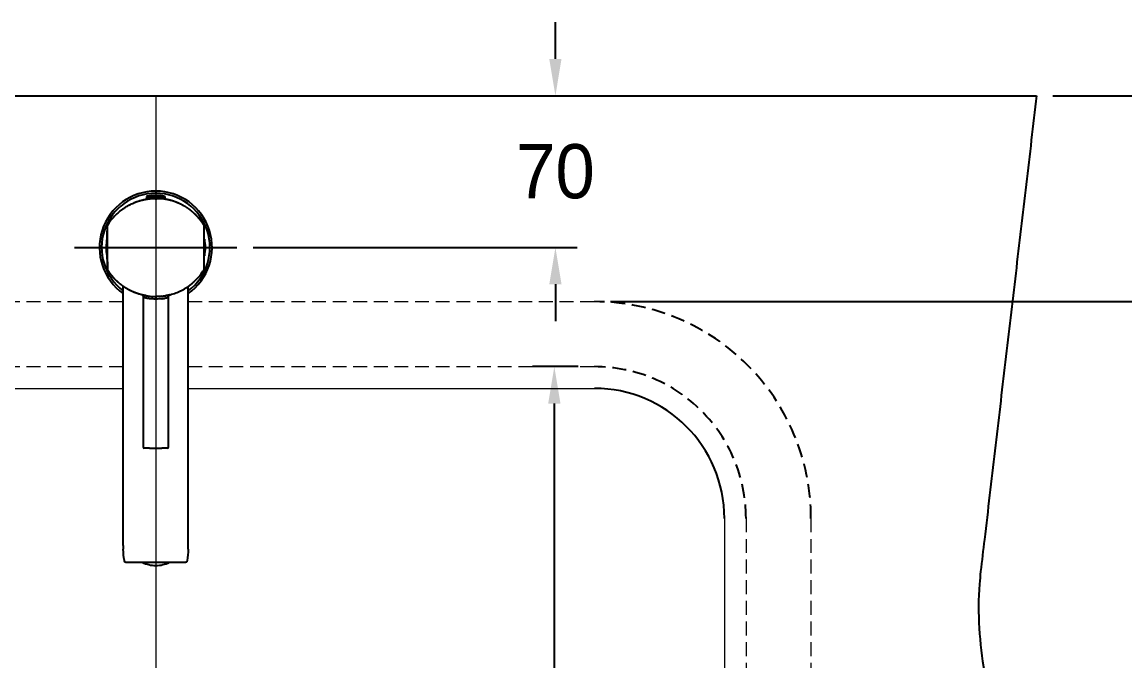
# Model space of a CAD drawing. Header units: millimetres. Extents: x 0 to 1800, y -67 to 2530.
# Drawn here: x 414 to 923, y 1610 to 1904 of the extents above; entities that cross this region are included whole.
import ezdxf
from ezdxf.lldxf.tags import DXFTag

# ---------------------------------------------------------------- set-up
doc = ezdxf.new("R2010")
doc.units = ezdxf.units.MM
doc.linetypes.add('DASHED2', pattern=[9.525, 6.35, -3.175])
doc.layers.get('Defpoints').update_dxf_attribs({"color": 1})
for name, color, linetype in [('내부선 및 부속', 4, 'Continuous'), ('외형선', 3, 'Continuous'), ('점선', 6, 'DASHED2'), ('중심선', 1, 'DASHED')]:
    doc.layers.add(name, color=color, linetype=linetype)
doc.styles.add('____', font='')
doc.styles.get('____').set_extended_font_data('굴림')
tags = doc.linetypes.add('DASHDOT', pattern=[70, 31, -13, 13, -13]).pattern_tags.tags
tags[10:11] = [DXFTag(74, 4), DXFTag(75, 0), DXFTag(340, '0'), DXFTag(46, 0.0), DXFTag(50, 0.0), DXFTag(44, 0.0), DXFTag(45, 0.0)]
tags[8:9] = [DXFTag(74, 4), DXFTag(75, 0), DXFTag(340, '0'), DXFTag(46, 0.0), DXFTag(50, 0.0), DXFTag(44, 0.0), DXFTag(45, 0.0)]
tags[6:7] = [DXFTag(74, 4), DXFTag(75, 0), DXFTag(340, '0'), DXFTag(46, 0.0), DXFTag(50, 0.0), DXFTag(44, 0.0), DXFTag(45, 0.0)]
tags[4:5] = [DXFTag(74, 4), DXFTag(75, 0), DXFTag(340, '0'), DXFTag(46, 0.0), DXFTag(50, 0.0), DXFTag(44, 0.0), DXFTag(45, 0.0)]
tags = doc.linetypes.add('DASHED', pattern=[25.72, 12.86, -12.86]).pattern_tags.tags
tags[6:7] = [DXFTag(74, 4), DXFTag(75, 0), DXFTag(340, '0'), DXFTag(46, 0.0), DXFTag(50, 0.0), DXFTag(44, 0.0), DXFTag(45, 0.0)]
tags[4:5] = [DXFTag(74, 4), DXFTag(75, 0), DXFTag(340, '0'), DXFTag(46, 0.0), DXFTag(50, 0.0), DXFTag(44, 0.0), DXFTag(45, 0.0)]
doc.dimstyles.new('MSADIM', dxfattribs={"dimtxt": 33, "dimasz": 17, "dimexe": 10, "dimexo": 7.5, "dimgap": 10, "dimtad": 0, "dimtih": 1, "dimtoh": 1, "dimdec": 0, "dimzin": 1, "dimdsep": 46, "dimtxsty": '____', "dimcen": 11.25, "dimadec": 0, "dimazin": 0, "dimtfac": 1, "dimtdec": 0, "dimtix": 1, "dimtmove": 0, "dimatfit": 3, "dimfxl": 1, "dimtolj": 1, "dimtzin": 1, "dimarcsym": 0})

# ---------------------------------------------------------------- blocks, each defined once
blk = doc.blocks.new('*D8')
at = {"color": 0, "lineweight": -2, "transparency": 16777216}
for p, q in [((670.29, 1745.39), (649.29, 1745.39)), ((659.29, 1728.39), (659.29, 1593.2)), ((659.29, 1412.39), (659.29, 1547.57)), ((670.29, 1395.39), (649.29, 1395.39))]:
    blk.add_line(p, q, dxfattribs=at)
at = {"color": 0, "transparency": 16777216}
for points in [[(656.46, 1728.39), (662.12, 1728.39), (659.29, 1745.39)], [(656.46, 1412.39), (662.12, 1412.39), (659.29, 1395.39)]]:
    blk.add_solid(points, dxfattribs=at)
at = {"layer": 'Defpoints', "color": 0, "transparency": 16777216}
for p in [(677.79, 1745.39), (659.29, 1395.39), (677.79, 1395.39)]:
    blk.add_point(p, dxfattribs=at)
at = {"color": 0, "transparency": 16777216, "insert": (659.29, 1570.39), "char_height": 25, "attachment_point": 5, "style": '____'}
blk.add_mtext('\\A1;350', dxfattribs=at)
blk = doc.blocks.new('*D9')
at = {"color": 0, "lineweight": -2, "transparency": 16777216}
for p, q in [((685.29, 1775.39), (960.69, 1775.39)), ((950.69, 1758.39), (950.69, 1593.24)), ((950.69, 1382.39), (950.69, 1547.54)), ((685.29, 1365.39), (960.69, 1365.39))]:
    blk.add_line(p, q, dxfattribs=at)
at = {"color": 0, "transparency": 16777216}
for points in [[(947.86, 1758.39), (953.53, 1758.39), (950.69, 1775.39)], [(947.86, 1382.39), (953.53, 1382.39), (950.69, 1365.39)]]:
    blk.add_solid(points, dxfattribs=at)
at = {"layer": 'Defpoints', "color": 0, "transparency": 16777216}
for p in [(677.79, 1775.39), (677.79, 1365.39), (950.69, 1365.39)]:
    blk.add_point(p, dxfattribs=at)
at = {"color": 0, "transparency": 16777216, "insert": (950.69, 1570.39), "char_height": 25, "attachment_point": 5, "style": '____'}
blk.add_mtext('\\A1;410', dxfattribs=at)
blk = doc.blocks.new('*D16')
at = {"color": 0, "lineweight": -2, "transparency": 16777216}
for p, q in [((889.42, 1870.39), (1023.23, 1870.39)), ((1013.23, 1853.39), (1013.23, 1618.2)), ((1013.23, 1337.39), (1013.23, 1572.57)), ((899.8, 1320.39), (1023.23, 1320.39))]:
    blk.add_line(p, q, dxfattribs=at)
at = {"color": 0, "transparency": 16777216}
for points in [[(1010.4, 1853.39), (1016.07, 1853.39), (1013.23, 1870.39)], [(1010.4, 1337.39), (1016.07, 1337.39), (1013.23, 1320.39)]]:
    blk.add_solid(points, dxfattribs=at)
at = {"layer": 'Defpoints', "color": 0, "transparency": 16777216}
for p in [(881.92, 1870.39), (892.3, 1320.39), (1013.23, 1320.39)]:
    blk.add_point(p, dxfattribs=at)
at = {"color": 0, "transparency": 16777216, "insert": (1013.23, 1595.39), "char_height": 25, "attachment_point": 5, "style": '____'}
blk.add_mtext('\\A1;550', dxfattribs=at)
blk = doc.blocks.new('*D17')
at = {"color": 0, "lineweight": -2, "transparency": 16777216}
for p, q in [((659.79, 1887.39), (659.79, 1904.39)), ((520.29, 1870.39), (669.79, 1870.39)), ((520.29, 1800.39), (669.79, 1800.39)), ((659.79, 1783.39), (659.79, 1766.39))]:
    blk.add_line(p, q, dxfattribs=at)
at = {"color": 0, "transparency": 16777216}
for points in [[(656.96, 1887.39), (662.62, 1887.39), (659.79, 1870.39)], [(656.96, 1783.39), (662.62, 1783.39), (659.79, 1800.39)]]:
    blk.add_solid(points, dxfattribs=at)
at = {"layer": 'Defpoints', "color": 0, "transparency": 16777216}
for p in [(512.79, 1870.39), (659.79, 1870.39), (512.79, 1800.39)]:
    blk.add_point(p, dxfattribs=at)
at = {"color": 0, "transparency": 16777216, "insert": (659.79, 1835.39), "char_height": 25, "attachment_point": 5, "style": '____'}
blk.add_mtext('\\A1;70', dxfattribs=at)

msp = doc.modelspace()

# ---------------------------------------------------------------- linework, layer by layer
at = {"layer": '내부선 및 부속', "linetype": 'Continuous', "extrusion": (-1, 3.06162e-16, 0)}
for p, q in [((470.94, 1823.91), (470.94, 1822.91)), ((470.94, 1823.91), (475.35, 1823.91)), ((470.94, 1822.91), (475.35, 1822.91)), ((472.23, 1822.91), (472.23, 1822.72)), ((475.29, 1826.39), (475.29, 1825.39)), ((475.35, 1823.91), (479.64, 1823.91)), ((475.35, 1823), (475.35, 1823.91)), ((475.35, 1822.91), (479.64, 1822.91)), ((478.34, 1822.83), (478.34, 1822.91)), ((479.64, 1822.91), (479.64, 1823.91)), ((460.29, 1662.81), (460.29, 1782.47)), ((490.29, 1662.81), (490.29, 1782.45)), ((469.44, 1777.55), (469.44, 1708.24)), ((481.14, 1708.24), (481.14, 1777.55)), ((472.44, 1707.74), (469.94, 1707.74)), ((472.44, 1707.74), (478.14, 1707.74)), ((480.64, 1707.74), (478.14, 1707.74)), ((460.29, 1662.87), (460.29, 1661.19)), ((490.29, 1661.19), (490.29, 1662.87)), ((461.33, 1655.12), (475.29, 1655.12)), ((475.29, 1655.12), (489.24, 1655.12))]:
    msp.add_line(p, q, dxfattribs=at)
at = {"layer": '내부선 및 부속', "linetype": 'DASHDOT'}
msp.add_line((437.79, 1800.39), (512.79, 1800.39), dxfattribs=at)
at = {"layer": '내부선 및 부속', "linetype": 'Continuous'}
for centre, radius, start, end in [((475.29, 1800.39), 26, 90, 234.765), ((475.29, 1800.39), 25, 90, 233.1281), ((475.29, 1805.24), 19.17, 99.7692, 103.1156), ((475.29, 1805.24), 19.17, 90, 95.2432), ((475.29, 1800.39), 26, 305.235, 90), ((475.29, 1800.39), 25, 306.8719, 90), ((475.29, 1805.24), 19.17, 84.7749, 90), ((475.29, 1805.24), 19.17, 76.8844, 80.2618), ((469.94, 1708.24), 0.5, 180, 270), ((480.64, 1708.24), 0.5, 270, 0)]:
    msp.add_arc(centre, radius, start, end, dxfattribs=at)
at = {"layer": '내부선 및 부속', "linetype": 'Continuous', "extrusion": (0, 0, -1)}
for start, end in [(74.2191, 81.9112), (98.0888, 101.3034), (350.1619, 10.3106), (170.3222, 189.7144)]:
    msp.add_arc((-475.29, 1800.39), 22.75, start, end, dxfattribs=at)
at = {"layer": '내부선 및 부속', "linetype": 'Continuous'}
for centre, major_axis, ratio, start_param, end_param in [((475.29, 1805.24), (0, 19.17), 0.015039, 6.054274, 6.283185), ((475.29, 1663.15), (-11.8, 0), 0.803557, 1.010091, 1.570796), ((475.29, 1663.15), (-11.8, 0), 0.803557, 1.570796, 2.131502)]:
    msp.add_ellipse(centre, major_axis=major_axis, ratio=ratio, start_param=start_param, end_param=end_param, dxfattribs=at)
at = {"layer": '내부선 및 부속', "linetype": 'Continuous', "extrusion": (0, 0, -1)}
for centre, start_param, end_param in [((475.29, 1662.87), 1.570796, 1.57082), ((475.29, 1661.19), 1.308008, 1.570812), ((475.29, 1661.19), 4.712373, 4.975177)]:
    msp.add_ellipse(centre, major_axis=(0, -20.25), ratio=0.740741, start_param=start_param, end_param=end_param, dxfattribs=at)
at = {"layer": '내부선 및 부속', "linetype": 'Continuous'}
for points, knots in [([(459.19, 1817.49), (459.21, 1817.51), (459.41, 1817.67), (459.81, 1817.96), (460.39, 1818.38), (461.01, 1818.8), (461.69, 1819.23), (462.43, 1819.66), (463.21, 1820.09), (464.05, 1820.5), (464.7, 1820.8), (465.14, 1820.98), (465.34, 1821.07), (465.53, 1821.15), (465.73, 1821.23), (465.93, 1821.3), (466.12, 1821.38), (466.32, 1821.45), (466.52, 1821.52), (466.71, 1821.59), (466.91, 1821.65), (467.1, 1821.72), (467.29, 1821.78), (467.49, 1821.84), (467.68, 1821.9), (467.87, 1821.96), (468.06, 1822.02), (468.25, 1822.07), (468.44, 1822.12), (468.63, 1822.17), (468.82, 1822.22), (469.01, 1822.27), (469.19, 1822.31), (469.38, 1822.36), (469.56, 1822.4), (469.75, 1822.44), (469.93, 1822.48), (470.11, 1822.52), (470.3, 1822.55), (470.48, 1822.59), (470.66, 1822.62), (470.83, 1822.65), (471.01, 1822.68), (471.19, 1822.71), (471.37, 1822.74), (471.54, 1822.76), (471.72, 1822.79), (471.89, 1822.81), (472.06, 1822.83), (472.23, 1822.85), (472.4, 1822.87), (472.57, 1822.89), (472.74, 1822.91), (472.91, 1822.92), (473.07, 1822.94), (473.24, 1822.95), (473.4, 1822.96), (473.57, 1822.97), (473.73, 1822.98), (473.89, 1822.99), (474.05, 1823), (474.21, 1823.01), (474.36, 1823.01), (474.52, 1823.02), (474.68, 1823.02), (474.83, 1823.03), (474.98, 1823.03), (475.13, 1823.03), (475.24, 1823.03), (475.29, 1823.03)], [0, 0, 0, 0, 0.005294, 0.043779, 0.084881, 0.128601, 0.174936, 0.223886, 0.275451, 0.329629, 0.386419, 0.398888, 0.411291, 0.423627, 0.435897, 0.4481, 0.460236, 0.472306, 0.48431, 0.496247, 0.508117, 0.519921, 0.531658, 0.543329, 0.554934, 0.566472, 0.577944, 0.589349, 0.600688, 0.611961, 0.623168, 0.634308, 0.645382, 0.65639, 0.667331, 0.678206, 0.689016, 0.699759, 0.710435, 0.721046, 0.73159, 0.742068, 0.752481, 0.762826, 0.773106, 0.78332, 0.793467, 0.803549, 0.813564, 0.823513, 0.833396, 0.843213, 0.852964, 0.862649, 0.872268, 0.88182, 0.891307, 0.900728, 0.910082, 0.919371, 0.928593, 0.93775, 0.946841, 0.955865, 0.964824, 0.973717, 0.982544, 0.991305, 1, 1, 1, 1]), ([(473.54, 1824.33), (473.54, 1824.33), (473.53, 1824.33), (473.52, 1824.33), (473.51, 1824.33), (473.5, 1824.32), (473.5, 1824.32), (473.49, 1824.32), (473.49, 1824.32), (473.46, 1824.32), (473.44, 1824.32), (473.41, 1824.31), (473.4, 1824.31), (473.39, 1824.31), (473.38, 1824.31), (473.36, 1824.3), (473.34, 1824.3), (473.29, 1824.3), (473.25, 1824.29), (473.2, 1824.28), (473.19, 1824.28), (473.17, 1824.28), (473.14, 1824.28), (473.08, 1824.27), (473.04, 1824.26), (473, 1824.26), (472.99, 1824.26), (472.97, 1824.25), (472.95, 1824.25), (472.89, 1824.24), (472.85, 1824.24), (472.77, 1824.23), (472.75, 1824.22), (472.71, 1824.22), (472.7, 1824.22), (472.68, 1824.21), (472.66, 1824.21), (472.6, 1824.21), (472.56, 1824.2), (472.5, 1824.19), (472.49, 1824.19), (472.47, 1824.19), (472.45, 1824.19), (472.42, 1824.18), (472.4, 1824.18), (472.34, 1824.17), (472.3, 1824.17), (472.25, 1824.16), (472.23, 1824.16), (472.2, 1824.15), (472.17, 1824.15), (472.14, 1824.15), (472.12, 1824.14), (472.11, 1824.14), (472.08, 1824.14), (472.06, 1824.14), (472.05, 1824.13), (472.04, 1824.13), (472.04, 1824.13), (472.04, 1824.13), (472.04, 1824.13)], [0, 0, 0, 0, 0.0625, 0.0625, 0.09375, 0.09375, 0.109375, 0.109375, 0.125, 0.125, 0.1875, 0.1875, 0.203125, 0.203125, 0.21875, 0.21875, 0.25, 0.25, 0.3125, 0.3125, 0.328125, 0.328125, 0.34375, 0.375, 0.40625, 0.40625, 0.421875, 0.421875, 0.4375, 0.4375, 0.5, 0.5, 0.53125, 0.53125, 0.546875, 0.546875, 0.5625, 0.5625, 0.625, 0.625, 0.640625, 0.640625, 0.65625, 0.65625, 0.6875, 0.6875, 0.75, 0.75, 0.78125, 0.78125, 0.8125, 0.84375, 0.84375, 0.875, 0.875, 0.9375, 0.9375, 0.96875, 0.96875, 1, 1, 1, 1]), ([(495.95, 1812.92), (495.93, 1812.94), (495.89, 1813), (495.83, 1813.07), (495.76, 1813.16), (495.7, 1813.24), (495.63, 1813.32), (495.56, 1813.4), (495.5, 1813.49), (495.43, 1813.57), (495.36, 1813.65), (495.29, 1813.73), (495.22, 1813.82), (495.15, 1813.9), (495.08, 1813.98), (495, 1814.07), (494.93, 1814.15), (494.86, 1814.23), (494.78, 1814.32), (494.71, 1814.4), (494.63, 1814.49), (494.55, 1814.57), (494.48, 1814.65), (494.4, 1814.74), (494.32, 1814.82), (494.24, 1814.9), (494.16, 1814.99), (494.08, 1815.07), (494, 1815.16), (493.92, 1815.24), (493.83, 1815.32), (493.75, 1815.41), (493.66, 1815.49), (493.58, 1815.57), (493.49, 1815.66), (493.41, 1815.74), (493.27, 1815.87), (493.09, 1816.04), (492.85, 1816.26), (492.61, 1816.48), (492.37, 1816.69), (492.12, 1816.9), (491.88, 1817.1), (491.63, 1817.3), (491.38, 1817.5), (491.12, 1817.7), (490.86, 1817.89), (490.61, 1818.08), (490.34, 1818.27), (490.08, 1818.45), (489.81, 1818.63), (489.54, 1818.81), (489.27, 1818.98), (489, 1819.15), (488.72, 1819.32), (488.44, 1819.48), (488.16, 1819.65), (487.97, 1819.75), (487.88, 1819.8), (487.87, 1819.81), (487.87, 1819.81), (487.86, 1819.81), (487.86, 1819.81), (487.85, 1819.82), (487.84, 1819.82), (487.84, 1819.83), (487.83, 1819.83), (487.82, 1819.84), (487.8, 1819.84), (487.79, 1819.85), (487.78, 1819.86), (487.77, 1819.86), (487.75, 1819.87), (487.74, 1819.88), (487.72, 1819.89), (487.7, 1819.9), (487.68, 1819.91), (487.67, 1819.92), (487.65, 1819.93), (487.62, 1819.94), (487.6, 1819.95), (487.58, 1819.96), (487.56, 1819.98), (487.53, 1819.99), (487.51, 1820), (487.48, 1820.02), (487.45, 1820.03), (487.43, 1820.04), (487.4, 1820.06), (487.37, 1820.08), (487.34, 1820.09), (487.31, 1820.11), (487.27, 1820.12), (487.24, 1820.14), (487.21, 1820.16), (487.17, 1820.18), (487.14, 1820.19), (487.1, 1820.21), (487.06, 1820.23), (487.02, 1820.25), (486.98, 1820.27), (486.94, 1820.29), (486.9, 1820.31), (486.86, 1820.33), (486.81, 1820.36), (486.77, 1820.38), (486.73, 1820.4), (486.68, 1820.42), (486.63, 1820.44), (486.58, 1820.47), (486.54, 1820.49), (486.49, 1820.51), (486.44, 1820.54), (486.38, 1820.56), (486.33, 1820.59), (486.28, 1820.61), (486.22, 1820.64), (486.17, 1820.66), (486.11, 1820.69), (486.05, 1820.71), (486, 1820.74), (485.94, 1820.77), (485.88, 1820.79), (485.81, 1820.82), (485.75, 1820.85), (485.69, 1820.88), (485.63, 1820.9), (485.56, 1820.93), (485.49, 1820.96), (485.43, 1820.99), (485.36, 1821.02), (485.29, 1821.04), (485.22, 1821.07), (485.15, 1821.1), (485.08, 1821.13), (485, 1821.16), (484.93, 1821.19), (484.86, 1821.22), (484.78, 1821.25), (484.7, 1821.28), (484.62, 1821.31), (484.55, 1821.34), (484.47, 1821.37), (484.38, 1821.4), (484.3, 1821.43), (484.22, 1821.46), (484.14, 1821.49), (484.05, 1821.52), (483.96, 1821.55), (483.88, 1821.58), (483.79, 1821.61), (483.7, 1821.64), (483.61, 1821.67), (483.52, 1821.7), (483.43, 1821.73), (483.33, 1821.76), (483.24, 1821.8), (483.14, 1821.83), (483.05, 1821.86), (482.95, 1821.89), (482.85, 1821.92), (482.75, 1821.95), (482.65, 1821.98), (482.55, 1822), (482.45, 1822.03), (482.34, 1822.06), (482.24, 1822.09), (482.13, 1822.12), (482.02, 1822.15), (481.92, 1822.18), (481.81, 1822.21), (481.7, 1822.24), (481.59, 1822.26), (481.47, 1822.29), (481.36, 1822.32), (481.24, 1822.35), (481.13, 1822.37), (481.01, 1822.4), (480.89, 1822.42), (480.78, 1822.45), (480.66, 1822.48), (480.53, 1822.5), (480.41, 1822.53), (480.29, 1822.55), (480.16, 1822.57), (480.04, 1822.6), (479.91, 1822.62), (479.78, 1822.64), (479.66, 1822.66), (479.53, 1822.69), (479.4, 1822.71), (479.26, 1822.73), (479.13, 1822.75), (479, 1822.77), (478.86, 1822.79), (478.72, 1822.81), (478.59, 1822.82), (478.45, 1822.84), (478.31, 1822.86), (478.17, 1822.87), (478.03, 1822.89), (477.88, 1822.9), (477.74, 1822.92), (477.59, 1822.93), (477.45, 1822.94), (477.3, 1822.95), (477.15, 1822.96), (477, 1822.98), (476.85, 1822.98), (476.7, 1822.99), (476.55, 1823), (476.39, 1823.01), (476.24, 1823.01), (476.08, 1823.02), (475.92, 1823.02), (475.77, 1823.03), (475.61, 1823.03), (475.45, 1823.03), (475.34, 1823.03), (475.29, 1823.03)], [0, 0, 0, 0, 0.003831, 0.008206, 0.012603, 0.017022, 0.021464, 0.025928, 0.030415, 0.034923, 0.039454, 0.044007, 0.048582, 0.053178, 0.057796, 0.062435, 0.067096, 0.071779, 0.076482, 0.081207, 0.085952, 0.090718, 0.095505, 0.100312, 0.105139, 0.109986, 0.114852, 0.119738, 0.124643, 0.129567, 0.13451, 0.139471, 0.144451, 0.149448, 0.154463, 0.159496, 0.164547, 0.178082, 0.191602, 0.205107, 0.218601, 0.232085, 0.245563, 0.259036, 0.272507, 0.285978, 0.299452, 0.312931, 0.326419, 0.339917, 0.35343, 0.366961, 0.38051, 0.394075, 0.407654, 0.421243, 0.43484, 0.448442, 0.448554, 0.448708, 0.448903, 0.44914, 0.449419, 0.44974, 0.450102, 0.450506, 0.450952, 0.451439, 0.451968, 0.452539, 0.453152, 0.453806, 0.454502, 0.455239, 0.456019, 0.45684, 0.457702, 0.458607, 0.459553, 0.460541, 0.46157, 0.462641, 0.463754, 0.464909, 0.466105, 0.467343, 0.468622, 0.469943, 0.471306, 0.47271, 0.474156, 0.475644, 0.477173, 0.478744, 0.480356, 0.48201, 0.483706, 0.485443, 0.487221, 0.489041, 0.490903, 0.492805, 0.49475, 0.496735, 0.498762, 0.50083, 0.50294, 0.50509, 0.507282, 0.509515, 0.51179, 0.514105, 0.516461, 0.518859, 0.521298, 0.523777, 0.526298, 0.52886, 0.531463, 0.534107, 0.536792, 0.539518, 0.542285, 0.545093, 0.547942, 0.550832, 0.553764, 0.556736, 0.559749, 0.562803, 0.565898, 0.569034, 0.572211, 0.575429, 0.578689, 0.581989, 0.58533, 0.588713, 0.592136, 0.5956, 0.599106, 0.602652, 0.606239, 0.609868, 0.613537, 0.617247, 0.620999, 0.624791, 0.628624, 0.632499, 0.636414, 0.64037, 0.644367, 0.648406, 0.652485, 0.656605, 0.660767, 0.664969, 0.669212, 0.673496, 0.677822, 0.682188, 0.686596, 0.691044, 0.695534, 0.700064, 0.704636, 0.709249, 0.713903, 0.718598, 0.723335, 0.728112, 0.732931, 0.737791, 0.742692, 0.747635, 0.752619, 0.757644, 0.762711, 0.767819, 0.772969, 0.77816, 0.783393, 0.788667, 0.793983, 0.799341, 0.804741, 0.810182, 0.815665, 0.821191, 0.826758, 0.832367, 0.838018, 0.843712, 0.849448, 0.855226, 0.861047, 0.86691, 0.872815, 0.878763, 0.884754, 0.890788, 0.896864, 0.902984, 0.909146, 0.915352, 0.921601, 0.927893, 0.934229, 0.940608, 0.947031, 0.953498, 0.960008, 0.966563, 0.973162, 0.979805, 0.986492, 0.993224, 1, 1, 1, 1]), ([(475.29, 1823.03), (475.29, 1823.03), (475.29, 1823.01), (475.29, 1822.87), (475.29, 1822.66), (475.29, 1822.5), (475.29, 1822.43)], [0, 0, 0, 0, 0.249645, 0.499764, 0.749882, 1, 1, 1, 1]), ([(478.54, 1824.13), (478.54, 1824.13), (478.53, 1824.13), (478.52, 1824.13), (478.51, 1824.14), (478.5, 1824.14), (478.5, 1824.14), (478.49, 1824.14), (478.49, 1824.14), (478.46, 1824.14), (478.44, 1824.15), (478.41, 1824.15), (478.4, 1824.15), (478.39, 1824.15), (478.38, 1824.15), (478.36, 1824.16), (478.34, 1824.16), (478.29, 1824.17), (478.25, 1824.17), (478.2, 1824.18), (478.19, 1824.18), (478.17, 1824.18), (478.14, 1824.19), (478.08, 1824.19), (478.04, 1824.2), (478, 1824.2), (477.99, 1824.21), (477.97, 1824.21), (477.95, 1824.21), (477.89, 1824.22), (477.85, 1824.22), (477.77, 1824.23), (477.75, 1824.24), (477.71, 1824.24), (477.7, 1824.24), (477.67, 1824.25), (477.66, 1824.25), (477.6, 1824.26), (477.56, 1824.26), (477.5, 1824.27), (477.49, 1824.27), (477.47, 1824.27), (477.45, 1824.28), (477.42, 1824.28), (477.4, 1824.28), (477.34, 1824.29), (477.3, 1824.3), (477.25, 1824.3), (477.23, 1824.3), (477.2, 1824.31), (477.17, 1824.31), (477.14, 1824.32), (477.12, 1824.32), (477.11, 1824.32), (477.08, 1824.32), (477.06, 1824.33), (477.05, 1824.33), (477.04, 1824.33), (477.04, 1824.33), (477.04, 1824.33), (477.04, 1824.33)], [0, 0, 0, 0, 0.0625, 0.0625, 0.09375, 0.09375, 0.109375, 0.109375, 0.125, 0.125, 0.1875, 0.1875, 0.203125, 0.203125, 0.21875, 0.21875, 0.25, 0.25, 0.3125, 0.3125, 0.328125, 0.328125, 0.34375, 0.375, 0.40625, 0.40625, 0.421875, 0.421875, 0.4375, 0.4375, 0.5, 0.5, 0.53125, 0.53125, 0.546875, 0.546875, 0.5625, 0.5625, 0.625, 0.625, 0.640625, 0.640625, 0.65625, 0.65625, 0.6875, 0.6875, 0.75, 0.75, 0.78125, 0.78125, 0.8125, 0.84375, 0.84375, 0.875, 0.875, 0.9375, 0.9375, 0.96875, 0.96875, 1, 1, 1, 1]), ([(459.2, 1817.48), (459.05, 1817.37), (458.19, 1816.73), (456.67, 1815.31), (454.68, 1813.11), (453.5, 1811.41), (452.95, 1810.49)], [0, 0, 0, 0, 0.059469, 0.340099, 0.661695, 1, 1, 1, 1]), ([(452.91, 1804.54), (452.91, 1804.56), (452.91, 1804.6), (452.91, 1804.65), (452.91, 1804.71), (452.91, 1804.76), (452.91, 1804.82), (452.91, 1804.87), (452.91, 1804.93), (452.91, 1804.98), (452.91, 1805.04), (452.91, 1805.09), (452.91, 1805.15), (452.91, 1805.2), (452.91, 1805.26), (452.91, 1805.32), (452.91, 1805.37), (452.91, 1805.43), (452.91, 1805.49), (452.91, 1805.55), (452.91, 1805.6), (452.91, 1805.66), (452.92, 1805.72), (452.92, 1805.78), (452.92, 1805.83), (452.92, 1805.89), (452.92, 1805.95), (452.92, 1806.01), (452.92, 1806.07), (452.92, 1806.13), (452.92, 1806.19), (452.92, 1806.25), (452.92, 1806.31), (452.92, 1806.37), (452.92, 1806.43), (452.92, 1806.49), (452.92, 1806.55), (452.92, 1806.61), (452.92, 1806.67), (452.92, 1806.73), (452.92, 1806.79), (452.92, 1806.85), (452.92, 1806.91), (452.92, 1806.97), (452.92, 1807.03), (452.92, 1807.09), (452.92, 1807.16), (452.92, 1807.22), (452.92, 1807.28), (452.92, 1807.34), (452.92, 1807.4), (452.92, 1807.47), (452.92, 1807.53), (452.92, 1807.59), (452.92, 1807.65), (452.92, 1807.72), (452.92, 1807.78), (452.92, 1807.84), (452.92, 1807.91), (452.92, 1807.97), (452.93, 1808.03), (452.93, 1808.1), (452.93, 1808.16), (452.93, 1808.23), (452.93, 1808.29), (452.93, 1808.35), (452.93, 1808.42), (452.93, 1808.48), (452.93, 1808.55), (452.93, 1808.61), (452.93, 1808.68), (452.93, 1808.74), (452.93, 1808.81), (452.93, 1808.87), (452.93, 1808.94), (452.93, 1809), (452.93, 1809.07), (452.93, 1809.14), (452.93, 1809.2), (452.93, 1809.27), (452.93, 1809.33), (452.93, 1809.4), (452.93, 1809.47), (452.93, 1809.53), (452.93, 1809.6), (452.93, 1809.67), (452.93, 1809.73), (452.93, 1809.8), (452.93, 1809.87), (452.93, 1809.94), (452.93, 1810), (452.93, 1810.07), (452.93, 1810.14), (452.93, 1810.21), (452.93, 1810.27), (452.93, 1810.34), (452.93, 1810.41), (452.93, 1810.45), (452.93, 1810.48)], [0, 0, 0, 0, 0.01106, 0.022107, 0.033141, 0.044161, 0.055168, 0.066161, 0.077142, 0.088108, 0.099062, 0.110002, 0.120929, 0.131842, 0.142743, 0.153629, 0.164502, 0.175362, 0.186209, 0.197042, 0.207861, 0.218667, 0.22946, 0.240239, 0.251005, 0.261757, 0.272496, 0.283222, 0.293933, 0.304632, 0.315316, 0.325988, 0.336645, 0.34729, 0.35792, 0.368537, 0.379141, 0.389731, 0.400307, 0.41087, 0.421419, 0.431955, 0.442477, 0.452985, 0.46348, 0.473961, 0.484429, 0.494882, 0.505322, 0.515749, 0.526162, 0.536561, 0.546946, 0.557318, 0.567676, 0.578021, 0.588351, 0.598668, 0.608971, 0.619261, 0.629536, 0.639798, 0.650046, 0.660281, 0.670501, 0.680708, 0.690901, 0.70108, 0.711246, 0.721397, 0.731535, 0.741659, 0.751769, 0.761865, 0.771948, 0.782016, 0.792071, 0.802111, 0.812138, 0.822151, 0.83215, 0.842135, 0.852107, 0.862064, 0.872007, 0.881937, 0.891852, 0.901754, 0.911641, 0.921515, 0.931375, 0.94122, 0.951052, 0.96087, 0.970673, 0.980463, 0.990238, 1, 1, 1, 1]), ([(452.93, 1810.5), (452.93, 1810.5), (452.93, 1810.5), (452.93, 1810.49), (452.93, 1810.48), (452.93, 1810.48)], [0, 0, 0, 0, 0.5, 0.5, 1, 1, 1, 1]), ([(497.64, 1810.5), (497.64, 1810.5), (497.64, 1810.5), (497.64, 1810.49), (497.64, 1810.48), (497.64, 1810.48)], [0, 0, 0, 0, 0.5, 0.5, 1, 1, 1, 1]), ([(497.66, 1804.54), (497.66, 1804.57), (497.66, 1804.62), (497.66, 1804.69), (497.66, 1804.76), (497.66, 1804.83), (497.66, 1804.91), (497.66, 1804.98), (497.66, 1805.06), (497.66, 1805.14), (497.66, 1805.22), (497.66, 1805.3), (497.66, 1805.38), (497.66, 1805.46), (497.66, 1805.54), (497.66, 1805.63), (497.66, 1805.71), (497.65, 1805.86), (497.65, 1806.07), (497.65, 1806.37), (497.65, 1806.69), (497.65, 1807.03), (497.65, 1807.31), (497.65, 1807.51), (497.65, 1807.61), (497.65, 1807.71), (497.65, 1807.82), (497.65, 1807.93), (497.65, 1808.04), (497.65, 1808.14), (497.64, 1808.26), (497.64, 1808.37), (497.64, 1808.48), (497.64, 1808.59), (497.64, 1808.71), (497.64, 1808.83), (497.64, 1808.95), (497.64, 1809.07), (497.64, 1809.19), (497.64, 1809.31), (497.64, 1809.43), (497.64, 1809.56), (497.64, 1809.68), (497.64, 1809.81), (497.64, 1809.94), (497.64, 1810.07), (497.64, 1810.21), (497.64, 1810.34), (497.64, 1810.43), (497.64, 1810.48)], [0, 0, 0, 0, 0.014424, 0.028955, 0.043594, 0.058341, 0.073195, 0.088159, 0.103231, 0.118413, 0.133705, 0.149107, 0.164619, 0.180242, 0.195977, 0.211824, 0.227784, 0.243856, 0.293519, 0.346524, 0.402886, 0.462621, 0.525749, 0.542815, 0.559972, 0.57722, 0.594561, 0.611993, 0.629518, 0.647136, 0.664847, 0.682651, 0.700549, 0.718541, 0.736628, 0.75481, 0.773087, 0.79146, 0.809929, 0.828495, 0.847157, 0.865917, 0.884775, 0.903731, 0.922786, 0.941939, 0.961193, 0.980546, 1, 1, 1, 1]), ([(452.9, 1803.37), (452.9, 1803.41), (452.9, 1803.51), (452.91, 1803.65), (452.91, 1803.79), (452.91, 1803.93), (452.91, 1804.08), (452.91, 1804.23), (452.91, 1804.39), (452.91, 1804.49), (452.91, 1804.54)], [0, 0, 0, 0, 0.117598, 0.237295, 0.359099, 0.483017, 0.609058, 0.737229, 0.86754, 1, 1, 1, 1]), ([(497.67, 1803.37), (497.67, 1803.4), (497.67, 1803.46), (497.67, 1803.55), (497.67, 1803.64), (497.67, 1803.74), (497.67, 1803.83), (497.66, 1803.93), (497.66, 1804.03), (497.66, 1804.13), (497.66, 1804.23), (497.66, 1804.33), (497.66, 1804.44), (497.66, 1804.51), (497.66, 1804.54)], [0, 0, 0, 0, 0.077366, 0.155805, 0.23532, 0.315915, 0.397592, 0.480357, 0.564212, 0.649162, 0.735212, 0.822365, 0.910626, 1, 1, 1, 1]), ([(452.92, 1796.4), (452.92, 1796.43), (452.92, 1796.47), (452.92, 1796.54), (452.92, 1796.61), (452.92, 1796.68), (452.92, 1796.75), (452.92, 1796.83), (452.92, 1796.9), (452.92, 1796.97), (452.92, 1797.05), (452.92, 1797.12), (452.92, 1797.18), (452.92, 1797.23), (452.92, 1797.25)], [0, 0, 0, 0, 0.081189, 0.16369, 0.247504, 0.33263, 0.41907, 0.506823, 0.59485, 0.680544, 0.763905, 0.844934, 0.923632, 1, 1, 1, 1]), ([(452.93, 1793.82), (452.93, 1793.84), (452.93, 1793.88), (452.93, 1793.93), (452.93, 1793.99), (452.93, 1794.05), (452.93, 1794.11), (452.93, 1794.18), (452.93, 1794.24), (452.93, 1794.31), (452.93, 1794.38), (452.93, 1794.44), (452.93, 1794.52), (452.93, 1794.59), (452.93, 1794.66), (452.93, 1794.74), (452.93, 1794.82), (452.93, 1794.9), (452.93, 1794.98), (452.92, 1795.06), (452.92, 1795.18), (452.92, 1795.34), (452.92, 1795.52), (452.92, 1795.66), (452.92, 1795.85), (452.92, 1796.1), (452.92, 1796.31), (452.92, 1796.4)], [0, 0, 0, 0, 0.019153, 0.039028, 0.059626, 0.080947, 0.10299, 0.125757, 0.149246, 0.173458, 0.198392, 0.224049, 0.25043, 0.277532, 0.305358, 0.333906, 0.363177, 0.393171, 0.423887, 0.455326, 0.487488, 0.570544, 0.640418, 0.697109, 0.740618, 0.879871, 1, 1, 1, 1]), ([(452.93, 1793.82), (452.93, 1793.55), (452.93, 1793.28), (452.93, 1792.71), (452.93, 1792.42), (452.93, 1791.54), (452.93, 1790.92), (452.94, 1790.28)], [0, 0, 0, 0, 0.25, 0.25, 0.5, 0.5, 1, 1, 1, 1]), ([(497.64, 1793.82), (497.64, 1793.84), (497.64, 1793.88), (497.64, 1793.94), (497.64, 1793.99), (497.64, 1794.05), (497.64, 1794.1), (497.64, 1794.16), (497.64, 1794.21), (497.64, 1794.27), (497.64, 1794.32), (497.64, 1794.37), (497.64, 1794.43), (497.64, 1794.48), (497.65, 1794.53), (497.65, 1794.58), (497.65, 1794.63), (497.65, 1794.68), (497.65, 1794.73), (497.65, 1794.78), (497.65, 1794.83), (497.65, 1794.87), (497.65, 1794.92), (497.65, 1794.97), (497.65, 1795.01), (497.65, 1795.06), (497.65, 1795.11), (497.65, 1795.22), (497.65, 1795.41), (497.65, 1795.66), (497.65, 1795.91), (497.65, 1796.16), (497.65, 1796.32), (497.65, 1796.4)], [0, 0, 0, 0, 0.020289, 0.040466, 0.060532, 0.080487, 0.10033, 0.120063, 0.139686, 0.159198, 0.178601, 0.197893, 0.217076, 0.23615, 0.255114, 0.27397, 0.292716, 0.311354, 0.329884, 0.348306, 0.366619, 0.384825, 0.402923, 0.420914, 0.438798, 0.456574, 0.474244, 0.491806, 0.594173, 0.696139, 0.797743, 0.899018, 1, 1, 1, 1]), ([(497.64, 1790.28), (497.64, 1790.92), (497.64, 1791.54), (497.64, 1792.42), (497.64, 1792.71), (497.64, 1793.28), (497.64, 1793.55), (497.64, 1793.82)], [0, 0, 0, 0, 0.5, 0.5, 0.75, 0.75, 1, 1, 1, 1]), ([(497.65, 1796.4), (497.65, 1796.43), (497.65, 1796.48), (497.65, 1796.56), (497.65, 1796.63), (497.65, 1796.7), (497.65, 1796.76), (497.65, 1796.83), (497.65, 1796.9), (497.65, 1796.97), (497.65, 1797.01), (497.65, 1797.04)], [0, 0, 0, 0, 0.124337, 0.243653, 0.357942, 0.467199, 0.571421, 0.670601, 0.780507, 0.890441, 1, 1, 1, 1]), ([(493.13, 1784.78), (493.35, 1784.98), (494.32, 1785.85), (495.88, 1787.65), (497.07, 1789.34), (497.62, 1790.26)], [0, 0, 0, 0, 0.124211, 0.550866, 1, 1, 1, 1]), ([(495.96, 1787.83), (496, 1787.89), (496.04, 1787.95), (496.36, 1788.37), (496.63, 1788.74), (497.15, 1789.5), (497.4, 1789.89), (497.64, 1790.28)], [0, 0, 0, 0, 0.070308, 0.070308, 0.535154, 0.535154, 1, 1, 1, 1]), ([(470.68, 1778.15), (470.65, 1778.15), (470.6, 1778.16), (470.52, 1778.18), (470.44, 1778.19), (470.36, 1778.21), (470.28, 1778.22), (470.2, 1778.24), (470.11, 1778.26), (470.03, 1778.27), (469.95, 1778.29), (469.87, 1778.31), (469.79, 1778.32), (469.7, 1778.34), (469.62, 1778.36), (469.54, 1778.38), (469.45, 1778.4), (469.37, 1778.42), (469.28, 1778.44), (469.2, 1778.46), (469.11, 1778.48), (469.03, 1778.5), (468.94, 1778.52), (468.86, 1778.54), (468.77, 1778.56), (468.69, 1778.58), (468.6, 1778.61), (468.51, 1778.63), (468.43, 1778.65), (468.34, 1778.68), (468.25, 1778.7), (468.17, 1778.72), (468.08, 1778.75), (467.99, 1778.77), (467.9, 1778.8), (467.82, 1778.82), (467.73, 1778.85), (467.64, 1778.88), (467.55, 1778.9), (467.46, 1778.93), (467.37, 1778.96), (467.28, 1778.99), (467.19, 1779.02), (467.1, 1779.05), (467.01, 1779.08), (466.92, 1779.11), (466.83, 1779.14), (466.74, 1779.17), (466.65, 1779.2), (466.56, 1779.23), (466.47, 1779.26), (466.38, 1779.3), (466.28, 1779.33), (466.19, 1779.36), (466.1, 1779.4), (466.01, 1779.43), (465.92, 1779.47), (465.82, 1779.5), (465.73, 1779.54), (465.64, 1779.57), (465.55, 1779.61), (465.45, 1779.65), (465.36, 1779.68), (465.27, 1779.72), (465.17, 1779.76), (465.08, 1779.8), (464.98, 1779.84), (464.89, 1779.88), (464.8, 1779.92), (464.7, 1779.96), (464.61, 1780), (464.51, 1780.05), (464.42, 1780.09), (464.32, 1780.13), (464.23, 1780.18), (464.13, 1780.22), (464.04, 1780.26), (463.94, 1780.31), (463.85, 1780.36), (463.75, 1780.4), (463.66, 1780.45), (463.56, 1780.5), (463.47, 1780.54), (463.37, 1780.59), (463.27, 1780.64), (463.18, 1780.69), (463.08, 1780.74), (462.99, 1780.79), (462.89, 1780.84), (462.79, 1780.89), (462.7, 1780.95), (462.6, 1781), (462.5, 1781.05), (462.41, 1781.11), (462.31, 1781.16), (462.22, 1781.22), (462.12, 1781.27), (462.02, 1781.33), (461.93, 1781.39), (461.83, 1781.44), (461.73, 1781.5), (461.64, 1781.56), (461.54, 1781.62), (461.44, 1781.68), (461.34, 1781.74), (461.25, 1781.8), (461.15, 1781.86), (461.05, 1781.93), (460.92, 1782.01), (460.75, 1782.12), (460.55, 1782.26), (460.35, 1782.4), (460.15, 1782.53), (459.96, 1782.67), (459.77, 1782.81), (459.58, 1782.95), (459.39, 1783.1), (459.21, 1783.24), (459.02, 1783.38), (458.85, 1783.52), (458.67, 1783.67), (458.49, 1783.81), (458.32, 1783.96), (458.15, 1784.1), (457.98, 1784.25), (457.82, 1784.4), (457.66, 1784.54), (457.5, 1784.69), (457.34, 1784.84), (457.19, 1784.98), (457.03, 1785.13), (456.88, 1785.28), (456.73, 1785.43), (456.59, 1785.57), (456.44, 1785.72), (456.3, 1785.87), (456.16, 1786.02), (456.03, 1786.17), (455.89, 1786.31), (455.76, 1786.46), (455.63, 1786.61), (455.5, 1786.75), (455.41, 1786.86), (455.35, 1786.93), (455.34, 1786.94)], [0, 0, 0, 0, 0.004511, 0.009039, 0.013585, 0.018149, 0.02273, 0.027329, 0.031946, 0.036581, 0.041233, 0.045904, 0.050591, 0.055297, 0.06002, 0.064761, 0.06952, 0.074297, 0.079091, 0.083903, 0.088733, 0.09358, 0.098446, 0.103329, 0.10823, 0.113148, 0.118084, 0.123038, 0.12801, 0.133, 0.138007, 0.143032, 0.148075, 0.153136, 0.158214, 0.16331, 0.168424, 0.173556, 0.178706, 0.183873, 0.189058, 0.194261, 0.199481, 0.20472, 0.209976, 0.21525, 0.220542, 0.225851, 0.231179, 0.236524, 0.241887, 0.247268, 0.252666, 0.258083, 0.263517, 0.268969, 0.274439, 0.279926, 0.285432, 0.290955, 0.296496, 0.302055, 0.307632, 0.313226, 0.318839, 0.324469, 0.330117, 0.335783, 0.341467, 0.347169, 0.352888, 0.358626, 0.364381, 0.370154, 0.375945, 0.381754, 0.387581, 0.393425, 0.399288, 0.405168, 0.411067, 0.416983, 0.422917, 0.428869, 0.43484, 0.440828, 0.446834, 0.452858, 0.4589, 0.46496, 0.471038, 0.477133, 0.483247, 0.489379, 0.49553, 0.501698, 0.507884, 0.514088, 0.52031, 0.526551, 0.532809, 0.539086, 0.545381, 0.551694, 0.558025, 0.564374, 0.570742, 0.577127, 0.583531, 0.597138, 0.610658, 0.624092, 0.637439, 0.650699, 0.663872, 0.676959, 0.689959, 0.702872, 0.715698, 0.728437, 0.741089, 0.753654, 0.766132, 0.778522, 0.790826, 0.803043, 0.815172, 0.827214, 0.839169, 0.851036, 0.862816, 0.874509, 0.886114, 0.897631, 0.909061, 0.920404, 0.931659, 0.942826, 0.953906, 0.964898, 0.975803, 0.98662, 0.997349, 1, 1, 1, 1]), ([(479.89, 1778.15), (480.35, 1778.23), (481.03, 1778.37), (481.7, 1778.54), (482.15, 1778.65), (483.26, 1778.96), (484.35, 1779.33), (485.63, 1779.85), (486.05, 1780.04), (486.89, 1780.43), (487.3, 1780.64), (488.12, 1781.08), (488.52, 1781.31), (489.12, 1781.67), (489.31, 1781.79), (489.7, 1782.04), (489.89, 1782.17), (490.46, 1782.56), (490.84, 1782.83), (491.57, 1783.39), (491.92, 1783.68), (492.57, 1784.23), (492.86, 1784.49), (493.15, 1784.76)], [0, 0, 0, 0, 0.092166, 0.138249, 0.138249, 0.184332, 0.368664, 0.368664, 0.460829, 0.460829, 0.552995, 0.552995, 0.645161, 0.645161, 0.691244, 0.691244, 0.737327, 0.737327, 0.829493, 0.829493, 0.921659, 0.921659, 1, 1, 1, 1]), ([(470.83, 1778.1), (470.55, 1778.15), (470.1, 1778.23), (469.63, 1778.3), (469.38, 1778.31), (469.29, 1778.26), (469.3, 1778.14), (469.36, 1777.98), (469.41, 1777.79), (469.43, 1777.64), (469.44, 1777.56), (469.44, 1777.52)], [0, 0, 0, 0, 0.221729, 0.411898, 0.571636, 0.701862, 0.8045, 0.884003, 0.946486, 0.973878, 1, 1, 1, 1]), ([(471.03, 1776.97), (471.02, 1776.97), (471.01, 1776.97), (470.98, 1776.98), (470.96, 1776.99), (470.93, 1776.99), (470.91, 1777), (470.88, 1777.01), (470.86, 1777.01), (470.83, 1777.02), (470.81, 1777.03), (470.79, 1777.03), (470.76, 1777.04), (470.74, 1777.05), (470.72, 1777.05), (470.69, 1777.06), (470.67, 1777.06), (470.65, 1777.07), (470.62, 1777.08), (470.6, 1777.08), (470.58, 1777.09), (470.56, 1777.1), (470.53, 1777.1), (470.51, 1777.11), (470.49, 1777.12), (470.47, 1777.13), (470.45, 1777.13), (470.43, 1777.14), (470.41, 1777.15), (470.38, 1777.15), (470.36, 1777.16), (470.34, 1777.17), (470.32, 1777.17), (470.3, 1777.18), (470.28, 1777.19), (470.26, 1777.19), (470.23, 1777.2), (470.19, 1777.22), (470.14, 1777.24), (470.08, 1777.26), (470.03, 1777.27), (469.99, 1777.29), (469.94, 1777.31), (469.9, 1777.33), (469.85, 1777.34), (469.81, 1777.36), (469.77, 1777.37), (469.73, 1777.39), (469.69, 1777.41), (469.64, 1777.43), (469.59, 1777.45), (469.55, 1777.47), (469.51, 1777.48), (469.48, 1777.5), (469.46, 1777.51), (469.45, 1777.52), (469.44, 1777.53), (469.44, 1777.53), (469.44, 1777.53), (469.44, 1777.53)], [0, 0, 0, 0, 0.008833, 0.017667, 0.026501, 0.035336, 0.044172, 0.053009, 0.061847, 0.070685, 0.079524, 0.088363, 0.097204, 0.106045, 0.114887, 0.12373, 0.132573, 0.141418, 0.150263, 0.159109, 0.167955, 0.176803, 0.185651, 0.1945, 0.203349, 0.2122, 0.221051, 0.229903, 0.238756, 0.247609, 0.256463, 0.265318, 0.274174, 0.283031, 0.291888, 0.300747, 0.309606, 0.33472, 0.359887, 0.385109, 0.410386, 0.435719, 0.461108, 0.486555, 0.512061, 0.537625, 0.56325, 0.588935, 0.614682, 0.660213, 0.70504, 0.749169, 0.792613, 0.83538, 0.877483, 0.918932, 0.959739, 0.999918, 1, 1, 1, 1]), ([(470.68, 1778.15), (470.7, 1778.15), (470.72, 1778.14), (470.77, 1778.13), (470.81, 1778.13), (470.85, 1778.12), (470.9, 1778.11), (470.94, 1778.11), (470.98, 1778.1), (471.03, 1778.09), (471.07, 1778.09), (471.12, 1778.08), (471.16, 1778.07), (471.21, 1778.07), (471.25, 1778.06), (471.3, 1778.05), (471.34, 1778.05), (471.39, 1778.04), (471.44, 1778.03), (471.48, 1778.03), (471.53, 1778.02), (471.58, 1778.02), (471.62, 1778.01), (471.67, 1778), (471.72, 1778), (471.77, 1777.99), (471.81, 1777.99), (471.86, 1777.98), (471.91, 1777.98), (471.96, 1777.97), (472.01, 1777.96), (472.06, 1777.96), (472.11, 1777.95), (472.16, 1777.95), (472.21, 1777.94), (472.26, 1777.94), (472.31, 1777.93), (472.36, 1777.92), (472.41, 1777.92), (472.46, 1777.91), (472.51, 1777.91), (472.54, 1777.9), (472.56, 1777.9)], [0, 0, 0, 0, 0.023127, 0.046347, 0.06966, 0.093066, 0.116565, 0.140157, 0.163843, 0.187622, 0.211494, 0.235461, 0.259521, 0.283676, 0.307926, 0.332271, 0.356712, 0.381248, 0.405881, 0.43061, 0.455436, 0.48036, 0.505382, 0.530502, 0.555721, 0.58104, 0.606458, 0.631976, 0.657595, 0.683315, 0.709137, 0.73506, 0.761086, 0.787215, 0.813448, 0.839784, 0.866224, 0.892769, 0.919418, 0.946173, 0.973033, 1, 1, 1, 1]), ([(478.01, 1777.9), (478.03, 1777.9), (478.06, 1777.91), (478.11, 1777.91), (478.17, 1777.92), (478.22, 1777.92), (478.27, 1777.93), (478.32, 1777.94), (478.37, 1777.94), (478.42, 1777.95), (478.46, 1777.95), (478.51, 1777.96), (478.56, 1777.96), (478.61, 1777.97), (478.66, 1777.98), (478.71, 1777.98), (478.76, 1777.99), (478.8, 1777.99), (478.85, 1778), (478.9, 1778), (478.95, 1778.01), (478.99, 1778.02), (479.04, 1778.02), (479.09, 1778.03), (479.13, 1778.03), (479.18, 1778.04), (479.23, 1778.05), (479.27, 1778.05), (479.32, 1778.06), (479.36, 1778.07), (479.41, 1778.07), (479.45, 1778.08), (479.5, 1778.09), (479.54, 1778.09), (479.59, 1778.1), (479.63, 1778.11), (479.67, 1778.11), (479.72, 1778.12), (479.76, 1778.13), (479.8, 1778.13), (479.85, 1778.14), (479.88, 1778.15), (479.89, 1778.15)], [0, 0, 0, 0, 0.026967, 0.053828, 0.080583, 0.107233, 0.133777, 0.160218, 0.186554, 0.212787, 0.238916, 0.264942, 0.290866, 0.316688, 0.342408, 0.368027, 0.393545, 0.418963, 0.444282, 0.469501, 0.494621, 0.519643, 0.544567, 0.569393, 0.594122, 0.618755, 0.643291, 0.667732, 0.692077, 0.716326, 0.740481, 0.764542, 0.788508, 0.812381, 0.836159, 0.859844, 0.883436, 0.906935, 0.930341, 0.953653, 0.976873, 1, 1, 1, 1]), ([(479.54, 1776.97), (479.83, 1777.04), (480.23, 1777.16), (480.64, 1777.31), (480.88, 1777.41), (481.05, 1777.48), (481.12, 1777.52), (481.13, 1777.53), (481.13, 1777.53)], [0, 0, 0, 0, 0.305063, 0.457595, 0.610126, 0.762658, 0.91519, 1, 1, 1, 1]), ([(481.13, 1777.52), (481.13, 1777.65), (481.17, 1777.87), (481.29, 1778.14), (481.41, 1778.3), (481.49, 1778.38), (481.52, 1778.42), (481.55, 1778.44), (481.62, 1778.49), (481.65, 1778.52), (481.57, 1778.5), (481.29, 1778.43), (480.7, 1778.29), (480.11, 1778.17), (479.74, 1778.1)], [0, 0, 0, 0, 0.069803, 0.125762, 0.165107, 0.178692, 0.188909, 0.193207, 0.207111, 0.310712, 0.426699, 0.581221, 0.772504, 1, 1, 1, 1]), ([(472.44, 1776.75), (472.43, 1776.75), (472.41, 1776.75), (472.38, 1776.76), (472.35, 1776.76), (472.33, 1776.76), (472.3, 1776.77), (472.28, 1776.77), (472.26, 1776.77), (472.24, 1776.77), (472.22, 1776.78), (472.2, 1776.78), (472.18, 1776.78), (472.16, 1776.79), (472.15, 1776.79), (472.13, 1776.79), (472.12, 1776.79), (472.11, 1776.79), (472.1, 1776.79), (472.09, 1776.8), (472.08, 1776.8), (472.07, 1776.8), (472.05, 1776.8), (472.01, 1776.81), (471.94, 1776.82), (471.83, 1776.83), (471.72, 1776.84), (471.63, 1776.86), (471.57, 1776.86), (471.51, 1776.87), (471.45, 1776.88), (471.4, 1776.89), (471.35, 1776.9), (471.31, 1776.91), (471.26, 1776.92), (471.22, 1776.93), (471.17, 1776.94), (471.13, 1776.95), (471.08, 1776.96), (471.05, 1776.96), (471.03, 1776.97)], [0, 0, 0, 0, 0.01945, 0.038175, 0.056175, 0.07345, 0.089999, 0.105823, 0.120922, 0.135296, 0.148945, 0.161868, 0.174066, 0.185539, 0.196287, 0.20631, 0.215607, 0.224179, 0.232026, 0.239148, 0.245544, 0.251216, 0.256162, 0.279787, 0.329779, 0.406136, 0.508854, 0.555759, 0.600447, 0.642919, 0.683177, 0.721223, 0.757058, 0.789718, 0.823058, 0.857079, 0.891783, 0.92717, 0.963242, 1, 1, 1, 1]), ([(478.14, 1776.75), (478.14, 1776.75), (478.16, 1776.75), (478.19, 1776.76), (478.23, 1776.76), (478.27, 1776.77), (478.31, 1776.77), (478.35, 1776.78), (478.4, 1776.78), (478.46, 1776.79), (478.52, 1776.8), (478.6, 1776.81), (478.69, 1776.82), (478.78, 1776.84), (478.91, 1776.85), (479.03, 1776.87), (479.15, 1776.89), (479.22, 1776.9), (479.29, 1776.91), (479.34, 1776.92), (479.4, 1776.93), (479.44, 1776.94), (479.48, 1776.95), (479.51, 1776.96), (479.53, 1776.96), (479.54, 1776.97)], [0, 0, 0, 0, 0.017951, 0.038609, 0.061967, 0.088019, 0.116759, 0.148178, 0.182271, 0.219032, 0.258456, 0.318708, 0.381027, 0.445424, 0.511915, 0.641058, 0.710411, 0.761874, 0.808984, 0.851742, 0.890145, 0.924184, 0.953848, 0.979124, 1, 1, 1, 1]), ([(461.33, 1655.12), (461.3, 1655.12), (461.24, 1655.12), (461.19, 1655.15), (461.14, 1655.18), (461.11, 1655.21), (461.07, 1655.24), (461.06, 1655.26), (461.04, 1655.29), (461.03, 1655.3), (460.99, 1655.36), (460.97, 1655.39), (460.93, 1655.48), (460.91, 1655.53), (460.89, 1655.59), (460.88, 1655.6), (460.88, 1655.63), (460.86, 1655.67), (460.85, 1655.71), (460.83, 1655.8), (460.81, 1655.86), (460.8, 1655.92)], [0, 0, 0, 0, 0.125, 0.25, 0.25, 0.375, 0.375, 0.4375, 0.4375, 0.5, 0.5, 0.625, 0.625, 0.75, 0.75, 0.78125, 0.78125, 0.8125, 0.875, 0.875, 1, 1, 1, 1]), ([(489.77, 1655.92), (489.76, 1655.86), (489.74, 1655.8), (489.71, 1655.68), (489.7, 1655.63), (489.67, 1655.55), (489.66, 1655.52), (489.64, 1655.48), (489.63, 1655.46), (489.63, 1655.45), (489.6, 1655.4), (489.58, 1655.36), (489.54, 1655.29), (489.51, 1655.26), (489.47, 1655.22), (489.46, 1655.21), (489.44, 1655.19), (489.44, 1655.19), (489.42, 1655.18), (489.42, 1655.17), (489.38, 1655.15), (489.33, 1655.12), (489.27, 1655.12), (489.24, 1655.12)], [0, 0, 0, 0, 0.125, 0.125, 0.25, 0.25, 0.3125, 0.34375, 0.34375, 0.375, 0.375, 0.5, 0.5, 0.625, 0.625, 0.6875, 0.6875, 0.71875, 0.71875, 0.75, 0.75, 0.875, 1, 1, 1, 1])]:
    msp.add_open_spline(points, degree=3, knots=knots, dxfattribs=at)
for points, degree in [([(497.62, 1810.5), (496.4, 1812.54), (494.78, 1814.29)], 2), ([(452.94, 1790.26), (452.94, 1797.01), (452.93, 1803.75), (452.93, 1810.5)], 3), ([(497.64, 1790.26), (497.64, 1797), (497.64, 1803.75), (497.64, 1810.5)], 3), ([(452.9, 1802.93), (452.9, 1803.08), (452.9, 1803.22), (452.9, 1803.37)], 3), ([(452.9, 1802.93), (452.9, 1802.08), (452.91, 1801.23), (452.91, 1800.39)], 3), ([(497.66, 1800.39), (497.67, 1801.23), (497.67, 1802.08), (497.67, 1802.93)], 3), ([(497.67, 1802.93), (497.67, 1803.08), (497.67, 1803.22), (497.67, 1803.37)], 3), ([(452.91, 1800.39), (452.91, 1800.07), (452.91, 1799.76), (452.91, 1799.45)], 3), ([(452.91, 1799.45), (452.92, 1798.47), (452.92, 1797.04)], 2), ([(497.65, 1797.04), (497.65, 1798.47), (497.66, 1799.45)], 2), ([(497.66, 1799.45), (497.66, 1799.76), (497.66, 1800.07), (497.66, 1800.39)], 3), ([(452.94, 1790.28), (452.94, 1790.27), (452.94, 1790.26), (452.94, 1790.26), (452.94, 1790.26)], 3), ([(452.95, 1790.26), (453.98, 1788.48), (455.36, 1786.96)], 2), ([(497.64, 1790.28), (497.64, 1790.27), (497.64, 1790.26), (497.64, 1790.26), (497.64, 1790.26)], 3), ([(470.68, 1778.15), (470.71, 1778.14), (470.74, 1778.13), (470.77, 1778.12)], 3), ([(472.56, 1777.9), (473.47, 1777.81), (474.38, 1777.76), (475.29, 1777.76)], 3), ([(478.01, 1777.9), (477.11, 1777.81), (476.2, 1777.76), (475.29, 1777.76)], 3), ([(479.89, 1778.15), (479.86, 1778.14), (479.83, 1778.13), (479.8, 1778.12)], 3), ([(475.29, 1776.6), (474.33, 1776.6), (473.38, 1776.65), (472.44, 1776.75)], 3), ([(478.14, 1776.75), (477.19, 1776.65), (476.24, 1776.6), (475.29, 1776.6)], 3)]:
    msp.add_open_spline(points, degree=degree, dxfattribs=at)
msp.add_rational_spline([(475.29, 1777.76), (475.29, 1777.62), (475.29, 1777.17), (475.29, 1776.6)], [1.00001310391, 0.860378772217, 0.860375242146, 1.0000025137], degree=3, dxfattribs=at)
at = {"layer": '외형선', "linetype": 'Continuous'}
msp.add_line((94.12, 1870.39), (881.92, 1870.39), dxfattribs=at)
at = {"layer": '외형선', "lineweight": 18}
for p, q in [((272.79, 1735.39), (460.29, 1735.39)), ((490.29, 1735.39), (677.79, 1735.39)), ((737.79, 1675.39), (737.79, 1465.39))]:
    msp.add_line(p, q, dxfattribs=at)
at = {"layer": '외형선'}
msp.add_arc((677.79, 1675.39), 60, 0, 90, dxfattribs=at)
at = {"layer": '외형선', "linetype": 'Continuous'}
msp.add_spline([(881.92, 1870.39), (879.51, 1849.91), (877.1, 1829.43), (874.69, 1808.95), (872.29, 1788.47), (869.88, 1767.99), (867.47, 1747.51), (865.06, 1727.03), (862.66, 1706.55), (860.25, 1686.06), (857.84, 1665.58), (856.12, 1650.93), (855.56, 1645.11), (855.46, 1624.71), (857.84, 1604.39), (862.2, 1584.15), (867.99, 1563.95), (874.7, 1543.79), (881.79, 1523.65), (888.75, 1503.51), (895.04, 1483.34), (900.14, 1463.15), (903.52, 1442.89), (904.66, 1422.57), (903.48, 1405.29), (903.07, 1402.16), (900.38, 1381.72), (897.68, 1361.27), (894.99, 1340.83), (892.3, 1320.39)], degree=3, dxfattribs=at)
at = {"layer": '점선', "lineweight": 18}
for p, q in [((272.79, 1775.39), (460.29, 1775.39)), ((490.29, 1775.39), (677.79, 1775.39)), ((272.79, 1745.39), (460.29, 1745.39)), ((490.29, 1745.39), (677.79, 1745.39)), ((747.79, 1675.39), (747.79, 1465.39)), ((777.79, 1675.39), (777.79, 1465.39))]:
    msp.add_line(p, q, dxfattribs=at)
at = {"layer": '점선'}
for radius in [100, 70]:
    msp.add_arc((677.79, 1675.39), radius, 0, 90, dxfattribs=at)
at = {"layer": '중심선', "lineweight": 18}
msp.add_line((475.29, 1870.39), (475.29, 1320.39), dxfattribs=at)

# ---------------------------------------------------------------- dimensions: what is measured, and where the dimension line sits
for base, p1, p2, picture, middle in [((659.79, 1870.39), (512.79, 1800.39), (512.79, 1870.39), '*D17', (659.79, 1835.39)), ((1013.23, 1320.39), (881.92, 1870.39), (892.3, 1320.39), '*D16', (1013.23, 1595.39)), ((950.69, 1365.39), (677.79, 1775.39), (677.79, 1365.39), '*D9', (950.69, 1570.39)), ((659.29, 1395.39), (677.79, 1745.39), (677.79, 1395.39), '*D8', (659.29, 1570.39))]:
    dim = msp.add_linear_dim(base=base, p1=p1, p2=p2, angle=90, dimstyle='MSADIM', override={"dimtxt": 25, "dimtofl": 0})
    dim.commit()
    dim.dimension.update_dxf_attribs({"geometry": picture, "text_midpoint": middle})

doc.saveas('drawing.dxf')
